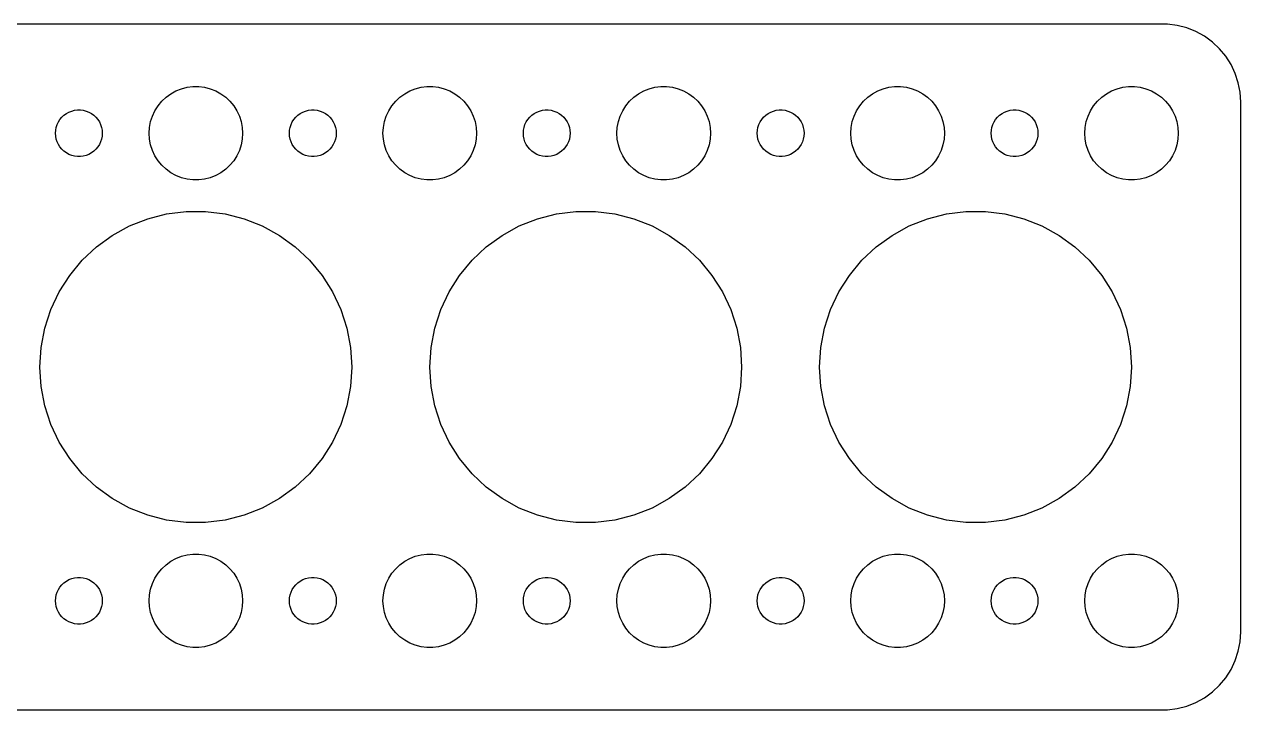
# Model space of a CAD drawing. Header units: metres. Extents: x -67 to 67, y 32 to 76.
# Drawn here: x -11 to 67, y 32 to 76 of the extents above; entities that cross this region are included whole.
import ezdxf

# ---------------------------------------------------------------- set-up
doc = ezdxf.new("R2010")
doc.units = ezdxf.units.M

msp = doc.modelspace()

# ---------------------------------------------------------------- linework, layer by layer
for p, q in [((62.3139, 75.9901), (-62.3139, 75.9901)), ((62.9369, 75.9114), (62.3139, 75.9901)), ((63.5451, 75.7553), (62.9369, 75.9114)), ((64.1289, 75.5241), (63.5451, 75.7553)), ((64.6791, 75.2216), (64.1289, 75.5241)), ((65.1871, 74.8526), (64.6791, 75.2216)), ((65.6448, 74.4227), (65.1871, 74.8526)), ((66.0451, 73.9389), (65.6448, 74.4227)), ((66.3815, 73.4088), (66.0451, 73.9389)), ((66.6489, 72.8406), (66.3815, 73.4088)), ((66.8429, 72.2434), (66.6489, 72.8406)), ((-1.27733, 71.7145), (-0.92705, 71.8532)), ((-0.92705, 71.8532), (-0.56213, 71.9469)), ((-0.56213, 71.9469), (-0.18837, 71.9941)), ((-0.18837, 71.9941), (0.18837, 71.9941)), ((0.18837, 71.9941), (0.56213, 71.9469)), ((0.56213, 71.9469), (0.92705, 71.8532)), ((0.92705, 71.8532), (1.27733, 71.7145)), ((13.7227, 71.7145), (14.0729, 71.8532)), ((14.0729, 71.8532), (14.4379, 71.9469)), ((14.4379, 71.9469), (14.8116, 71.9941)), ((14.8116, 71.9941), (15.1884, 71.9941)), ((15.1884, 71.9941), (15.5621, 71.9469)), ((15.5621, 71.9469), (15.927, 71.8532)), ((15.927, 71.8532), (16.2773, 71.7145)), ((28.7227, 71.7145), (29.0729, 71.8532)), ((29.0729, 71.8532), (29.4379, 71.9469)), ((29.4379, 71.9469), (29.8116, 71.9941)), ((29.8116, 71.9941), (30.1884, 71.9941)), ((30.1884, 71.9941), (30.5621, 71.9469)), ((30.5621, 71.9469), (30.927, 71.8532)), ((30.927, 71.8532), (31.2773, 71.7145)), ((43.7227, 71.7145), (44.0729, 71.8532)), ((44.0729, 71.8532), (44.4379, 71.9469)), ((44.4379, 71.9469), (44.8116, 71.9941)), ((44.8116, 71.9941), (45.1884, 71.9941)), ((45.1884, 71.9941), (45.5621, 71.9469)), ((45.5621, 71.9469), (45.927, 71.8532)), ((45.927, 71.8532), (46.2773, 71.7145)), ((58.7227, 71.7145), (59.0729, 71.8532)), ((59.0729, 71.8532), (59.4379, 71.9469)), ((59.4379, 71.9469), (59.8116, 71.9941)), ((59.8116, 71.9941), (60.1884, 71.9941)), ((60.1884, 71.9941), (60.5621, 71.9469)), ((60.5621, 71.9469), (60.927, 71.8532)), ((60.927, 71.8532), (61.2773, 71.7145)), ((66.9606, 71.6267), (66.8429, 72.2434)), ((-2.42705, 70.7634), (-2.1869, 71.0536)), ((-2.1869, 71.0536), (-1.91226, 71.3115)), ((-1.91226, 71.3115), (-1.60747, 71.533)), ((-1.60747, 71.533), (-1.27733, 71.7145)), ((1.27733, 71.7145), (1.60747, 71.533)), ((1.60747, 71.533), (1.91226, 71.3115)), ((1.91226, 71.3115), (2.1869, 71.0536)), ((2.1869, 71.0536), (2.42705, 70.7634)), ((12.5729, 70.7634), (12.8131, 71.0536)), ((12.8131, 71.0536), (13.0877, 71.3115)), ((13.0877, 71.3115), (13.3925, 71.533)), ((13.3925, 71.533), (13.7227, 71.7145)), ((16.2773, 71.7145), (16.6075, 71.533)), ((16.6075, 71.533), (16.9123, 71.3115)), ((16.9123, 71.3115), (17.1869, 71.0536)), ((17.1869, 71.0536), (17.427, 70.7634)), ((27.5729, 70.7634), (27.8131, 71.0536)), ((27.8131, 71.0536), (28.0877, 71.3115)), ((28.0877, 71.3115), (28.3925, 71.533)), ((28.3925, 71.533), (28.7227, 71.7145)), ((31.2773, 71.7145), (31.6075, 71.533)), ((31.6075, 71.533), (31.9123, 71.3115)), ((31.9123, 71.3115), (32.1869, 71.0536)), ((32.1869, 71.0536), (32.427, 70.7634)), ((42.5729, 70.7634), (42.8131, 71.0536)), ((42.8131, 71.0536), (43.0877, 71.3115)), ((43.0877, 71.3115), (43.3925, 71.533)), ((43.3925, 71.533), (43.7227, 71.7145)), ((46.2773, 71.7145), (46.6075, 71.533)), ((46.6075, 71.533), (46.9123, 71.3115)), ((46.9123, 71.3115), (47.1869, 71.0536)), ((47.1869, 71.0536), (47.427, 70.7634)), ((57.5729, 70.7634), (57.8131, 71.0536)), ((57.8131, 71.0536), (58.0877, 71.3115)), ((58.0877, 71.3115), (58.3925, 71.533)), ((58.3925, 71.533), (58.7227, 71.7145)), ((61.2773, 71.7145), (61.6075, 71.533)), ((61.6075, 71.533), (61.9123, 71.3115)), ((61.9123, 71.3115), (62.1869, 71.0536)), ((62.1869, 71.0536), (62.427, 70.7634)), ((67, 71), (66.9606, 71.6267)), ((67, 37), (67, 71)), ((-8.45613, 70.1558), (-8.30373, 70.2665)), ((-8.30373, 70.2665), (-8.13866, 70.3572)), ((-8.13866, 70.3572), (-7.96352, 70.4266)), ((-7.96352, 70.4266), (-7.78107, 70.4734)), ((-7.78107, 70.4734), (-7.59418, 70.497)), ((-7.59418, 70.497), (-7.40581, 70.497)), ((-7.40581, 70.497), (-7.21892, 70.4734)), ((-7.21892, 70.4734), (-7.03647, 70.4266)), ((-7.03647, 70.4266), (-6.86133, 70.3572)), ((-6.86133, 70.3572), (-6.69626, 70.2665)), ((-6.69626, 70.2665), (-6.54385, 70.1558)), ((-2.78932, 70.1044), (-2.62891, 70.4453)), ((-2.62891, 70.4453), (-2.42705, 70.7634)), ((2.42705, 70.7634), (2.62891, 70.4453)), ((2.62891, 70.4453), (2.78932, 70.1044)), ((6.54385, 70.1558), (6.69626, 70.2665)), ((6.69626, 70.2665), (6.86133, 70.3572)), ((6.86133, 70.3572), (7.03647, 70.4266)), ((7.03647, 70.4266), (7.21892, 70.4734)), ((7.21892, 70.4734), (7.40581, 70.497)), ((7.40581, 70.497), (7.59418, 70.497)), ((7.59418, 70.497), (7.78107, 70.4734)), ((7.78107, 70.4734), (7.96352, 70.4266)), ((7.96352, 70.4266), (8.13866, 70.3572)), ((8.13866, 70.3572), (8.30373, 70.2665)), ((8.30373, 70.2665), (8.45613, 70.1558)), ((12.2107, 70.1044), (12.3711, 70.4453)), ((12.3711, 70.4453), (12.5729, 70.7634)), ((17.427, 70.7634), (17.6289, 70.4453)), ((17.6289, 70.4453), (17.7893, 70.1044)), ((21.5439, 70.1558), (21.6963, 70.2665)), ((21.6963, 70.2665), (21.8613, 70.3572)), ((21.8613, 70.3572), (22.0365, 70.4266)), ((22.0365, 70.4266), (22.2189, 70.4734)), ((22.2189, 70.4734), (22.4058, 70.497)), ((22.4058, 70.497), (22.5942, 70.497)), ((22.5942, 70.497), (22.7811, 70.4734)), ((22.7811, 70.4734), (22.9635, 70.4266)), ((22.9635, 70.4266), (23.1387, 70.3572)), ((23.1387, 70.3572), (23.3037, 70.2665)), ((23.3037, 70.2665), (23.4561, 70.1558)), ((27.2107, 70.1044), (27.3711, 70.4453)), ((27.3711, 70.4453), (27.5729, 70.7634)), ((32.427, 70.7634), (32.6289, 70.4453)), ((32.6289, 70.4453), (32.7893, 70.1044)), ((36.5439, 70.1558), (36.6963, 70.2665)), ((36.6963, 70.2665), (36.8613, 70.3572)), ((36.8613, 70.3572), (37.0365, 70.4266)), ((37.0365, 70.4266), (37.2189, 70.4734)), ((37.2189, 70.4734), (37.4058, 70.497)), ((37.4058, 70.497), (37.5942, 70.497)), ((37.5942, 70.497), (37.7811, 70.4734)), ((37.7811, 70.4734), (37.9635, 70.4266)), ((37.9635, 70.4266), (38.1387, 70.3572)), ((38.1387, 70.3572), (38.3037, 70.2665)), ((38.3037, 70.2665), (38.4561, 70.1558)), ((42.2107, 70.1044), (42.3711, 70.4453)), ((42.3711, 70.4453), (42.5729, 70.7634)), ((47.427, 70.7634), (47.6289, 70.4453)), ((47.6289, 70.4453), (47.7893, 70.1044)), ((51.5439, 70.1558), (51.6963, 70.2665)), ((51.6963, 70.2665), (51.8613, 70.3572)), ((51.8613, 70.3572), (52.0365, 70.4266)), ((52.0365, 70.4266), (52.2189, 70.4734)), ((52.2189, 70.4734), (52.4058, 70.497)), ((52.4058, 70.497), (52.5942, 70.497)), ((52.5942, 70.497), (52.7811, 70.4734)), ((52.7811, 70.4734), (52.9635, 70.4266)), ((52.9635, 70.4266), (53.1387, 70.3572)), ((53.1387, 70.3572), (53.3037, 70.2665)), ((53.3037, 70.2665), (53.4561, 70.1558)), ((57.2107, 70.1044), (57.3711, 70.4453)), ((57.3711, 70.4453), (57.5729, 70.7634)), ((62.427, 70.7634), (62.6289, 70.4453)), ((62.6289, 70.4453), (62.7893, 70.1044)), ((-8.95287, 69.373), (-8.89465, 69.5522)), ((-8.89465, 69.5522), (-8.81445, 69.7226)), ((-8.81445, 69.7226), (-8.71352, 69.8817)), ((-8.71352, 69.8817), (-8.59344, 70.0268)), ((-8.59344, 70.0268), (-8.45613, 70.1558)), ((-6.54385, 70.1558), (-6.40654, 70.0268)), ((-6.40654, 70.0268), (-6.28647, 69.8817)), ((-6.28647, 69.8817), (-6.18553, 69.7226)), ((-6.18553, 69.7226), (-6.10533, 69.5522)), ((-6.10533, 69.5522), (-6.04712, 69.373)), ((-2.97633, 69.376), (-2.90575, 69.7461)), ((-2.90575, 69.7461), (-2.78932, 70.1044)), ((2.78932, 70.1044), (2.90575, 69.7461)), ((2.90575, 69.7461), (2.97633, 69.376)), ((6.04712, 69.373), (6.10533, 69.5522)), ((6.10533, 69.5522), (6.18553, 69.7226)), ((6.18553, 69.7226), (6.28647, 69.8817)), ((6.28647, 69.8817), (6.40654, 70.0268)), ((6.40654, 70.0268), (6.54385, 70.1558)), ((8.45613, 70.1558), (8.59344, 70.0268)), ((8.59344, 70.0268), (8.71352, 69.8817)), ((8.71352, 69.8817), (8.81445, 69.7226)), ((8.81445, 69.7226), (8.89465, 69.5522)), ((8.89465, 69.5522), (8.95287, 69.373)), ((12.0237, 69.376), (12.0942, 69.7461)), ((12.0942, 69.7461), (12.2107, 70.1044)), ((17.7893, 70.1044), (17.9057, 69.7461)), ((17.9057, 69.7461), (17.9763, 69.376)), ((21.0471, 69.373), (21.1053, 69.5522)), ((21.1053, 69.5522), (21.1855, 69.7226)), ((21.1855, 69.7226), (21.2865, 69.8817)), ((21.2865, 69.8817), (21.4065, 70.0268)), ((21.4065, 70.0268), (21.5439, 70.1558)), ((23.4561, 70.1558), (23.5934, 70.0268)), ((23.5934, 70.0268), (23.7135, 69.8817)), ((23.7135, 69.8817), (23.8145, 69.7226)), ((23.8145, 69.7226), (23.8947, 69.5522)), ((23.8947, 69.5522), (23.9529, 69.373)), ((27.0237, 69.376), (27.0942, 69.7461)), ((27.0942, 69.7461), (27.2107, 70.1044)), ((32.7893, 70.1044), (32.9057, 69.7461)), ((32.9057, 69.7461), (32.9763, 69.376)), ((36.0471, 69.373), (36.1053, 69.5522)), ((36.1053, 69.5522), (36.1855, 69.7226)), ((36.1855, 69.7226), (36.2865, 69.8817)), ((36.2865, 69.8817), (36.4065, 70.0268)), ((36.4065, 70.0268), (36.5439, 70.1558)), ((38.4561, 70.1558), (38.5934, 70.0268)), ((38.5934, 70.0268), (38.7135, 69.8817)), ((38.7135, 69.8817), (38.8145, 69.7226)), ((38.8145, 69.7226), (38.8947, 69.5522)), ((38.8947, 69.5522), (38.9529, 69.373)), ((42.0237, 69.376), (42.0942, 69.7461)), ((42.0942, 69.7461), (42.2107, 70.1044)), ((47.7893, 70.1044), (47.9057, 69.7461)), ((47.9057, 69.7461), (47.9763, 69.376)), ((51.0471, 69.373), (51.1053, 69.5522)), ((51.1053, 69.5522), (51.1855, 69.7226)), ((51.1855, 69.7226), (51.2865, 69.8817)), ((51.2865, 69.8817), (51.4065, 70.0268)), ((51.4065, 70.0268), (51.5439, 70.1558)), ((53.4561, 70.1558), (53.5934, 70.0268)), ((53.5934, 70.0268), (53.7135, 69.8817)), ((53.7135, 69.8817), (53.8145, 69.7226)), ((53.8145, 69.7226), (53.8947, 69.5522)), ((53.8947, 69.5522), (53.9529, 69.373)), ((57.0237, 69.376), (57.0942, 69.7461)), ((57.0942, 69.7461), (57.2107, 70.1044)), ((62.7893, 70.1044), (62.9057, 69.7461)), ((62.9057, 69.7461), (62.9763, 69.376)), ((-9, 69), (-8.98816, 69.188)), ((-8.98816, 68.812), (-9, 69)), ((-8.98816, 69.188), (-8.95287, 69.373)), ((-8.95287, 68.627), (-8.98816, 68.812)), ((-6.04712, 69.373), (-6.01183, 69.188)), ((-6.01183, 68.812), (-6.04712, 68.627)), ((-6.01183, 69.188), (-6, 69)), ((-6, 69), (-6.01183, 68.812)), ((-3, 69), (-2.97633, 69.376)), ((-2.97633, 68.624), (-3, 69)), ((2.97633, 69.376), (3, 69)), ((3, 69), (2.97633, 68.624)), ((6, 69), (6.01183, 69.188)), ((6.01183, 68.812), (6, 69)), ((6.01183, 69.188), (6.04712, 69.373)), ((6.04712, 68.627), (6.01183, 68.812)), ((8.95287, 69.373), (8.98816, 69.188)), ((8.98816, 68.812), (8.95287, 68.627)), ((8.98816, 69.188), (9, 69)), ((9, 69), (8.98816, 68.812)), ((12, 69), (12.0237, 69.376)), ((12.0237, 68.624), (12, 69)), ((17.9763, 69.376), (18, 69)), ((18, 69), (17.9763, 68.624)), ((21, 69), (21.0118, 69.188)), ((21.0118, 68.812), (21, 69)), ((21.0118, 69.188), (21.0471, 69.373)), ((21.0471, 68.627), (21.0118, 68.812)), ((23.9529, 69.373), (23.9882, 69.188)), ((23.9882, 68.812), (23.9529, 68.627)), ((23.9882, 69.188), (24, 69)), ((24, 69), (23.9882, 68.812)), ((27, 69), (27.0237, 69.376)), ((27.0237, 68.624), (27, 69)), ((32.9763, 69.376), (33, 69)), ((33, 69), (32.9763, 68.624)), ((36, 69), (36.0118, 69.188)), ((36.0118, 68.812), (36, 69)), ((36.0118, 69.188), (36.0471, 69.373)), ((36.0471, 68.627), (36.0118, 68.812)), ((38.9529, 69.373), (38.9882, 69.188)), ((38.9882, 68.812), (38.9529, 68.627)), ((38.9882, 69.188), (39, 69)), ((39, 69), (38.9882, 68.812)), ((42, 69), (42.0237, 69.376)), ((42.0237, 68.624), (42, 69)), ((47.9763, 69.376), (48, 69)), ((48, 69), (47.9763, 68.624)), ((51, 69), (51.0118, 69.188)), ((51.0118, 68.812), (51, 69)), ((51.0118, 69.188), (51.0471, 69.373)), ((51.0471, 68.627), (51.0118, 68.812)), ((53.9529, 69.373), (53.9882, 69.188)), ((53.9882, 68.812), (53.9529, 68.627)), ((53.9882, 69.188), (54, 69)), ((54, 69), (53.9882, 68.812)), ((57, 69), (57.0237, 69.376)), ((57.0237, 68.624), (57, 69)), ((62.9763, 69.376), (63, 69)), ((63, 69), (62.9763, 68.624)), ((-8.89465, 68.4478), (-8.95287, 68.627)), ((-8.81445, 68.2774), (-8.89465, 68.4478)), ((-8.71352, 68.1183), (-8.81445, 68.2774)), ((-8.59344, 67.9732), (-8.71352, 68.1183)), ((-8.45613, 67.8442), (-8.59344, 67.9732)), ((-6.40654, 67.9732), (-6.54385, 67.8442)), ((-6.28647, 68.1183), (-6.40654, 67.9732)), ((-6.18553, 68.2774), (-6.28647, 68.1183)), ((-6.10533, 68.4478), (-6.18553, 68.2774)), ((-6.04712, 68.627), (-6.10533, 68.4478)), ((-2.90575, 68.2539), (-2.97633, 68.624)), ((-2.78932, 67.8956), (-2.90575, 68.2539)), ((-2.62891, 67.5547), (-2.78932, 67.8956)), ((2.78932, 67.8956), (2.62891, 67.5547)), ((2.90575, 68.2539), (2.78932, 67.8956)), ((2.97633, 68.624), (2.90575, 68.2539)), ((6.10533, 68.4478), (6.04712, 68.627)), ((6.18553, 68.2774), (6.10533, 68.4478)), ((6.28647, 68.1183), (6.18553, 68.2774)), ((6.40654, 67.9732), (6.28647, 68.1183)), ((6.54385, 67.8442), (6.40654, 67.9732)), ((8.59344, 67.9732), (8.45613, 67.8442)), ((8.71352, 68.1183), (8.59344, 67.9732)), ((8.81445, 68.2774), (8.71352, 68.1183)), ((8.89465, 68.4478), (8.81445, 68.2774)), ((8.95287, 68.627), (8.89465, 68.4478)), ((12.0942, 68.2539), (12.0237, 68.624)), ((12.2107, 67.8956), (12.0942, 68.2539)), ((12.3711, 67.5547), (12.2107, 67.8956)), ((17.7893, 67.8956), (17.6289, 67.5547)), ((17.9057, 68.2539), (17.7893, 67.8956)), ((17.9763, 68.624), (17.9057, 68.2539)), ((21.1053, 68.4478), (21.0471, 68.627)), ((21.1855, 68.2774), (21.1053, 68.4478)), ((21.2865, 68.1183), (21.1855, 68.2774)), ((21.4065, 67.9732), (21.2865, 68.1183)), ((21.5439, 67.8442), (21.4065, 67.9732)), ((23.5934, 67.9732), (23.4561, 67.8442)), ((23.7135, 68.1183), (23.5934, 67.9732)), ((23.8145, 68.2774), (23.7135, 68.1183)), ((23.8947, 68.4478), (23.8145, 68.2774)), ((23.9529, 68.627), (23.8947, 68.4478)), ((27.0942, 68.2539), (27.0237, 68.624)), ((27.2107, 67.8956), (27.0942, 68.2539)), ((27.3711, 67.5547), (27.2107, 67.8956)), ((32.7893, 67.8956), (32.6289, 67.5547)), ((32.9057, 68.2539), (32.7893, 67.8956)), ((32.9763, 68.624), (32.9057, 68.2539)), ((36.1053, 68.4478), (36.0471, 68.627)), ((36.1855, 68.2774), (36.1053, 68.4478)), ((36.2865, 68.1183), (36.1855, 68.2774)), ((36.4065, 67.9732), (36.2865, 68.1183)), ((36.5439, 67.8442), (36.4065, 67.9732)), ((38.5934, 67.9732), (38.4561, 67.8442)), ((38.7135, 68.1183), (38.5934, 67.9732)), ((38.8145, 68.2774), (38.7135, 68.1183)), ((38.8947, 68.4478), (38.8145, 68.2774)), ((38.9529, 68.627), (38.8947, 68.4478)), ((42.0942, 68.2539), (42.0237, 68.624)), ((42.2107, 67.8956), (42.0942, 68.2539)), ((42.3711, 67.5547), (42.2107, 67.8956)), ((47.7893, 67.8956), (47.6289, 67.5547)), ((47.9057, 68.2539), (47.7893, 67.8956)), ((47.9763, 68.624), (47.9057, 68.2539)), ((51.1053, 68.4478), (51.0471, 68.627)), ((51.1855, 68.2774), (51.1053, 68.4478)), ((51.2865, 68.1183), (51.1855, 68.2774)), ((51.4065, 67.9732), (51.2865, 68.1183)), ((51.5439, 67.8442), (51.4065, 67.9732)), ((53.5934, 67.9732), (53.4561, 67.8442)), ((53.7135, 68.1183), (53.5934, 67.9732)), ((53.8145, 68.2774), (53.7135, 68.1183)), ((53.8947, 68.4478), (53.8145, 68.2774)), ((53.9529, 68.627), (53.8947, 68.4478)), ((57.0942, 68.2539), (57.0237, 68.624)), ((57.2107, 67.8956), (57.0942, 68.2539)), ((57.3711, 67.5547), (57.2107, 67.8956)), ((62.7893, 67.8956), (62.6289, 67.5547)), ((62.9057, 68.2539), (62.7893, 67.8956)), ((62.9763, 68.624), (62.9057, 68.2539)), ((-8.30373, 67.7335), (-8.45613, 67.8442)), ((-8.13866, 67.6427), (-8.30373, 67.7335)), ((-7.96352, 67.5734), (-8.13866, 67.6427)), ((-7.78107, 67.5266), (-7.96352, 67.5734)), ((-7.59418, 67.5029), (-7.78107, 67.5266)), ((-7.40581, 67.5029), (-7.59418, 67.5029)), ((-7.21892, 67.5266), (-7.40581, 67.5029)), ((-7.03647, 67.5734), (-7.21892, 67.5266)), ((-6.86133, 67.6427), (-7.03647, 67.5734)), ((-6.69626, 67.7335), (-6.86133, 67.6427)), ((-6.54385, 67.8442), (-6.69626, 67.7335)), ((-2.42705, 67.2366), (-2.62891, 67.5547)), ((-2.1869, 66.9464), (-2.42705, 67.2366)), ((2.42705, 67.2366), (2.1869, 66.9464)), ((2.62891, 67.5547), (2.42705, 67.2366)), ((6.69626, 67.7335), (6.54385, 67.8442)), ((6.86133, 67.6427), (6.69626, 67.7335)), ((7.03647, 67.5734), (6.86133, 67.6427)), ((7.21892, 67.5266), (7.03647, 67.5734)), ((7.40581, 67.5029), (7.21892, 67.5266)), ((7.59418, 67.5029), (7.40581, 67.5029)), ((7.78107, 67.5266), (7.59418, 67.5029)), ((7.96352, 67.5734), (7.78107, 67.5266)), ((8.13866, 67.6427), (7.96352, 67.5734)), ((8.30373, 67.7335), (8.13866, 67.6427)), ((8.45613, 67.8442), (8.30373, 67.7335)), ((12.5729, 67.2366), (12.3711, 67.5547)), ((12.8131, 66.9464), (12.5729, 67.2366)), ((17.427, 67.2366), (17.1869, 66.9464)), ((17.6289, 67.5547), (17.427, 67.2366)), ((21.6963, 67.7335), (21.5439, 67.8442)), ((21.8613, 67.6427), (21.6963, 67.7335)), ((22.0365, 67.5734), (21.8613, 67.6427)), ((22.2189, 67.5266), (22.0365, 67.5734)), ((22.4058, 67.5029), (22.2189, 67.5266)), ((22.5942, 67.5029), (22.4058, 67.5029)), ((22.7811, 67.5266), (22.5942, 67.5029)), ((22.9635, 67.5734), (22.7811, 67.5266)), ((23.1387, 67.6427), (22.9635, 67.5734)), ((23.3037, 67.7335), (23.1387, 67.6427)), ((23.4561, 67.8442), (23.3037, 67.7335)), ((27.5729, 67.2366), (27.3711, 67.5547)), ((27.8131, 66.9464), (27.5729, 67.2366)), ((32.427, 67.2366), (32.1869, 66.9464)), ((32.6289, 67.5547), (32.427, 67.2366)), ((36.6963, 67.7335), (36.5439, 67.8442)), ((36.8613, 67.6427), (36.6963, 67.7335)), ((37.0365, 67.5734), (36.8613, 67.6427)), ((37.2189, 67.5266), (37.0365, 67.5734)), ((37.4058, 67.5029), (37.2189, 67.5266)), ((37.5942, 67.5029), (37.4058, 67.5029)), ((37.7811, 67.5266), (37.5942, 67.5029)), ((37.9635, 67.5734), (37.7811, 67.5266)), ((38.1387, 67.6427), (37.9635, 67.5734)), ((38.3037, 67.7335), (38.1387, 67.6427)), ((38.4561, 67.8442), (38.3037, 67.7335)), ((42.5729, 67.2366), (42.3711, 67.5547)), ((42.8131, 66.9464), (42.5729, 67.2366)), ((47.427, 67.2366), (47.1869, 66.9464)), ((47.6289, 67.5547), (47.427, 67.2366)), ((51.6963, 67.7335), (51.5439, 67.8442)), ((51.8613, 67.6427), (51.6963, 67.7335)), ((52.0365, 67.5734), (51.8613, 67.6427)), ((52.2189, 67.5266), (52.0365, 67.5734)), ((52.4058, 67.5029), (52.2189, 67.5266)), ((52.5942, 67.5029), (52.4058, 67.5029)), ((52.7811, 67.5266), (52.5942, 67.5029)), ((52.9635, 67.5734), (52.7811, 67.5266)), ((53.1387, 67.6427), (52.9635, 67.5734)), ((53.3037, 67.7335), (53.1387, 67.6427)), ((53.4561, 67.8442), (53.3037, 67.7335)), ((57.5729, 67.2366), (57.3711, 67.5547)), ((57.8131, 66.9464), (57.5729, 67.2366)), ((62.427, 67.2366), (62.1869, 66.9464)), ((62.6289, 67.5547), (62.427, 67.2366)), ((-1.91226, 66.6884), (-2.1869, 66.9464)), ((-1.60747, 66.467), (-1.91226, 66.6884)), ((-1.27733, 66.2855), (-1.60747, 66.467)), ((1.60747, 66.467), (1.27733, 66.2855)), ((1.91226, 66.6884), (1.60747, 66.467)), ((2.1869, 66.9464), (1.91226, 66.6884)), ((13.0877, 66.6884), (12.8131, 66.9464)), ((13.3925, 66.467), (13.0877, 66.6884)), ((13.7227, 66.2855), (13.3925, 66.467)), ((16.6075, 66.467), (16.2773, 66.2855)), ((16.9123, 66.6884), (16.6075, 66.467)), ((17.1869, 66.9464), (16.9123, 66.6884)), ((28.0877, 66.6884), (27.8131, 66.9464)), ((28.3925, 66.467), (28.0877, 66.6884)), ((28.7227, 66.2855), (28.3925, 66.467)), ((31.6075, 66.467), (31.2773, 66.2855)), ((31.9123, 66.6884), (31.6075, 66.467)), ((32.1869, 66.9464), (31.9123, 66.6884)), ((43.0877, 66.6884), (42.8131, 66.9464)), ((43.3925, 66.467), (43.0877, 66.6884)), ((43.7227, 66.2855), (43.3925, 66.467)), ((46.6075, 66.467), (46.2773, 66.2855)), ((46.9123, 66.6884), (46.6075, 66.467)), ((47.1869, 66.9464), (46.9123, 66.6884)), ((58.0877, 66.6884), (57.8131, 66.9464)), ((58.3925, 66.467), (58.0877, 66.6884)), ((58.7227, 66.2855), (58.3925, 66.467)), ((61.6075, 66.467), (61.2773, 66.2855)), ((61.9123, 66.6884), (61.6075, 66.467)), ((62.1869, 66.9464), (61.9123, 66.6884)), ((-0.92705, 66.1468), (-1.27733, 66.2855)), ((-0.56213, 66.0531), (-0.92705, 66.1468)), ((-0.18837, 66.0059), (-0.56213, 66.0531)), ((0.18837, 66.0059), (-0.18837, 66.0059)), ((0.56213, 66.0531), (0.18837, 66.0059)), ((0.92705, 66.1468), (0.56213, 66.0531)), ((1.27733, 66.2855), (0.92705, 66.1468)), ((14.0729, 66.1468), (13.7227, 66.2855)), ((14.4379, 66.0531), (14.0729, 66.1468)), ((14.8116, 66.0059), (14.4379, 66.0531)), ((15.1884, 66.0059), (14.8116, 66.0059)), ((15.5621, 66.0531), (15.1884, 66.0059)), ((15.927, 66.1468), (15.5621, 66.0531)), ((16.2773, 66.2855), (15.927, 66.1468)), ((29.0729, 66.1468), (28.7227, 66.2855)), ((29.4379, 66.0531), (29.0729, 66.1468)), ((29.8116, 66.0059), (29.4379, 66.0531)), ((30.1884, 66.0059), (29.8116, 66.0059)), ((30.5621, 66.0531), (30.1884, 66.0059)), ((30.927, 66.1468), (30.5621, 66.0531)), ((31.2773, 66.2855), (30.927, 66.1468)), ((44.0729, 66.1468), (43.7227, 66.2855)), ((44.4379, 66.0531), (44.0729, 66.1468)), ((44.8116, 66.0059), (44.4379, 66.0531)), ((45.1884, 66.0059), (44.8116, 66.0059)), ((45.5621, 66.0531), (45.1884, 66.0059)), ((45.927, 66.1468), (45.5621, 66.0531)), ((46.2773, 66.2855), (45.927, 66.1468)), ((59.0729, 66.1468), (58.7227, 66.2855)), ((59.4379, 66.0531), (59.0729, 66.1468)), ((59.8116, 66.0059), (59.4379, 66.0531)), ((60.1884, 66.0059), (59.8116, 66.0059)), ((60.5621, 66.0531), (60.1884, 66.0059)), ((60.927, 66.1468), (60.5621, 66.0531)), ((61.2773, 66.2855), (60.927, 66.1468)), ((-1.87381, 63.8229), (-0.6279, 63.9803)), ((-0.6279, 63.9803), (0.6279, 63.9803)), ((0.6279, 63.9803), (1.87381, 63.8229)), ((23.1262, 63.8229), (24.3721, 63.9803)), ((24.3721, 63.9803), (25.6279, 63.9803)), ((25.6279, 63.9803), (26.8738, 63.8229)), ((48.1262, 63.8229), (49.3721, 63.9803)), ((49.3721, 63.9803), (50.6279, 63.9803)), ((50.6279, 63.9803), (51.8738, 63.8229)), ((-4.25778, 63.0483), (-3.09016, 63.5106)), ((-3.09016, 63.5106), (-1.87381, 63.8229)), ((1.87381, 63.8229), (3.09016, 63.5106)), ((3.09016, 63.5106), (4.25778, 63.0483)), ((20.7422, 63.0483), (21.9098, 63.5106)), ((21.9098, 63.5106), (23.1262, 63.8229)), ((26.8738, 63.8229), (28.0902, 63.5106)), ((28.0902, 63.5106), (29.2578, 63.0483)), ((45.7422, 63.0483), (46.9098, 63.5106)), ((46.9098, 63.5106), (48.1262, 63.8229)), ((51.8738, 63.8229), (53.0902, 63.5106)), ((53.0902, 63.5106), (54.2578, 63.0483)), ((-6.37424, 61.7051), (-5.35826, 62.4433)), ((-5.35826, 62.4433), (-4.25778, 63.0483)), ((4.25778, 63.0483), (5.35826, 62.4433)), ((5.35826, 62.4433), (6.37424, 61.7051)), ((18.6257, 61.7051), (19.6417, 62.4433)), ((19.6417, 62.4433), (20.7422, 63.0483)), ((29.2578, 63.0483), (30.3583, 62.4433)), ((30.3583, 62.4433), (31.3742, 61.7051)), ((43.6257, 61.7051), (44.6417, 62.4433)), ((44.6417, 62.4433), (45.7422, 63.0483)), ((54.2578, 63.0483), (55.3583, 62.4433)), ((55.3583, 62.4433), (56.3742, 61.7051)), ((-7.28967, 60.8455), (-6.37424, 61.7051)), ((6.37424, 61.7051), (7.28967, 60.8455)), ((17.7103, 60.8455), (18.6257, 61.7051)), ((31.3742, 61.7051), (32.2897, 60.8455)), ((42.7103, 60.8455), (43.6257, 61.7051)), ((56.3742, 61.7051), (57.2897, 60.8455)), ((-8.09016, 59.8778), (-7.28967, 60.8455)), ((7.28967, 60.8455), (8.09016, 59.8778)), ((16.9098, 59.8778), (17.7103, 60.8455)), ((32.2897, 60.8455), (33.0902, 59.8778)), ((41.9098, 59.8778), (42.7103, 60.8455)), ((57.2897, 60.8455), (58.0902, 59.8778)), ((-8.76306, 58.8175), (-8.09016, 59.8778)), ((8.09016, 59.8778), (8.76306, 58.8175)), ((16.2369, 58.8175), (16.9098, 59.8778)), ((33.0902, 59.8778), (33.7631, 58.8175)), ((41.2369, 58.8175), (41.9098, 59.8778)), ((58.0902, 59.8778), (58.7631, 58.8175)), ((-9.29776, 57.6812), (-8.76306, 58.8175)), ((8.76306, 58.8175), (9.29776, 57.6812)), ((15.7022, 57.6812), (16.2369, 58.8175)), ((33.7631, 58.8175), (34.2978, 57.6812)), ((40.7022, 57.6812), (41.2369, 58.8175)), ((58.7631, 58.8175), (59.2978, 57.6812)), ((-9.68582, 56.4869), (-9.29776, 57.6812)), ((9.29776, 57.6812), (9.68582, 56.4869)), ((15.3142, 56.4869), (15.7022, 57.6812)), ((34.2978, 57.6812), (34.6858, 56.4869)), ((40.3142, 56.4869), (40.7022, 57.6812)), ((59.2978, 57.6812), (59.6858, 56.4869)), ((-9.92114, 55.2533), (-9.68582, 56.4869)), ((9.68582, 56.4869), (9.92114, 55.2533)), ((15.0788, 55.2533), (15.3142, 56.4869)), ((34.6858, 56.4869), (34.9211, 55.2533)), ((40.0788, 55.2533), (40.3142, 56.4869)), ((59.6858, 56.4869), (59.9211, 55.2533)), ((-10, 54), (-9.92114, 55.2533)), ((9.92114, 55.2533), (10, 54)), ((15, 54), (15.0788, 55.2533)), ((34.9211, 55.2533), (35, 54)), ((40, 54), (40.0788, 55.2533)), ((59.9211, 55.2533), (60, 54)), ((-9.92114, 52.7467), (-10, 54)), ((10, 54), (9.92114, 52.7467)), ((15.0788, 52.7467), (15, 54)), ((35, 54), (34.9211, 52.7467)), ((40.0788, 52.7467), (40, 54)), ((60, 54), (59.9211, 52.7467)), ((-9.68582, 51.5131), (-9.92114, 52.7467)), ((9.92114, 52.7467), (9.68582, 51.5131)), ((15.3142, 51.5131), (15.0788, 52.7467)), ((34.9211, 52.7467), (34.6858, 51.5131)), ((40.3142, 51.5131), (40.0788, 52.7467)), ((59.9211, 52.7467), (59.6858, 51.5131)), ((-9.29776, 50.3188), (-9.68582, 51.5131)), ((9.68582, 51.5131), (9.29776, 50.3188)), ((15.7022, 50.3188), (15.3142, 51.5131)), ((34.6858, 51.5131), (34.2978, 50.3188)), ((40.7022, 50.3188), (40.3142, 51.5131)), ((59.6858, 51.5131), (59.2978, 50.3188)), ((-8.76306, 49.1825), (-9.29776, 50.3188)), ((9.29776, 50.3188), (8.76306, 49.1825)), ((16.2369, 49.1825), (15.7022, 50.3188)), ((34.2978, 50.3188), (33.7631, 49.1825)), ((41.2369, 49.1825), (40.7022, 50.3188)), ((59.2978, 50.3188), (58.7631, 49.1825)), ((-8.09016, 48.1222), (-8.76306, 49.1825)), ((8.76306, 49.1825), (8.09016, 48.1222)), ((16.9098, 48.1222), (16.2369, 49.1825)), ((33.7631, 49.1825), (33.0902, 48.1222)), ((41.9098, 48.1222), (41.2369, 49.1825)), ((58.7631, 49.1825), (58.0902, 48.1222)), ((-7.28967, 47.1545), (-8.09016, 48.1222)), ((8.09016, 48.1222), (7.28967, 47.1545)), ((17.7103, 47.1545), (16.9098, 48.1222)), ((33.0902, 48.1222), (32.2897, 47.1545)), ((42.7103, 47.1545), (41.9098, 48.1222)), ((58.0902, 48.1222), (57.2897, 47.1545)), ((-6.37424, 46.2949), (-7.28967, 47.1545)), ((7.28967, 47.1545), (6.37424, 46.2949)), ((18.6257, 46.2949), (17.7103, 47.1545)), ((32.2897, 47.1545), (31.3742, 46.2949)), ((43.6257, 46.2949), (42.7103, 47.1545)), ((57.2897, 47.1545), (56.3742, 46.2949)), ((-5.35826, 45.5567), (-6.37424, 46.2949)), ((6.37424, 46.2949), (5.35826, 45.5567)), ((19.6417, 45.5567), (18.6257, 46.2949)), ((31.3742, 46.2949), (30.3583, 45.5567)), ((44.6417, 45.5567), (43.6257, 46.2949)), ((56.3742, 46.2949), (55.3583, 45.5567)), ((-4.25778, 44.9517), (-5.35826, 45.5567)), ((5.35826, 45.5567), (4.25778, 44.9517)), ((20.7422, 44.9517), (19.6417, 45.5567)), ((30.3583, 45.5567), (29.2578, 44.9517)), ((45.7422, 44.9517), (44.6417, 45.5567)), ((55.3583, 45.5567), (54.2578, 44.9517)), ((-3.09016, 44.4894), (-4.25778, 44.9517)), ((-1.87381, 44.1771), (-3.09016, 44.4894)), ((3.09016, 44.4894), (1.87381, 44.1771)), ((4.25778, 44.9517), (3.09016, 44.4894)), ((21.9098, 44.4894), (20.7422, 44.9517)), ((23.1262, 44.1771), (21.9098, 44.4894)), ((28.0902, 44.4894), (26.8738, 44.1771)), ((29.2578, 44.9517), (28.0902, 44.4894)), ((46.9098, 44.4894), (45.7422, 44.9517)), ((48.1262, 44.1771), (46.9098, 44.4894)), ((53.0902, 44.4894), (51.8738, 44.1771)), ((54.2578, 44.9517), (53.0902, 44.4894)), ((-0.6279, 44.0197), (-1.87381, 44.1771)), ((0.6279, 44.0197), (-0.6279, 44.0197)), ((1.87381, 44.1771), (0.6279, 44.0197)), ((24.3721, 44.0197), (23.1262, 44.1771)), ((25.6279, 44.0197), (24.3721, 44.0197)), ((26.8738, 44.1771), (25.6279, 44.0197)), ((49.3721, 44.0197), (48.1262, 44.1771)), ((50.6279, 44.0197), (49.3721, 44.0197)), ((51.8738, 44.1771), (50.6279, 44.0197)), ((-1.91226, 41.3116), (-1.60747, 41.533)), ((-1.60747, 41.533), (-1.27733, 41.7145)), ((-1.27733, 41.7145), (-0.92705, 41.8532)), ((-0.92705, 41.8532), (-0.56213, 41.9469)), ((-0.56213, 41.9469), (-0.18837, 41.9941)), ((-0.18837, 41.9941), (0.18837, 41.9941)), ((0.18837, 41.9941), (0.56213, 41.9469)), ((0.56213, 41.9469), (0.92705, 41.8532)), ((0.92705, 41.8532), (1.27733, 41.7145)), ((1.27733, 41.7145), (1.60747, 41.533)), ((1.60747, 41.533), (1.91226, 41.3116)), ((13.0877, 41.3116), (13.3925, 41.533)), ((13.3925, 41.533), (13.7227, 41.7145)), ((13.7227, 41.7145), (14.0729, 41.8532)), ((14.0729, 41.8532), (14.4379, 41.9469)), ((14.4379, 41.9469), (14.8116, 41.9941)), ((14.8116, 41.9941), (15.1884, 41.9941)), ((15.1884, 41.9941), (15.5621, 41.9469)), ((15.5621, 41.9469), (15.927, 41.8532)), ((15.927, 41.8532), (16.2773, 41.7145)), ((16.2773, 41.7145), (16.6075, 41.533)), ((16.6075, 41.533), (16.9123, 41.3116)), ((28.0877, 41.3116), (28.3925, 41.533)), ((28.3925, 41.533), (28.7227, 41.7145)), ((28.7227, 41.7145), (29.0729, 41.8532)), ((29.0729, 41.8532), (29.4379, 41.9469)), ((29.4379, 41.9469), (29.8116, 41.9941)), ((29.8116, 41.9941), (30.1884, 41.9941)), ((30.1884, 41.9941), (30.5621, 41.9469)), ((30.5621, 41.9469), (30.927, 41.8532)), ((30.927, 41.8532), (31.2773, 41.7145)), ((31.2773, 41.7145), (31.6075, 41.533)), ((31.6075, 41.533), (31.9123, 41.3116)), ((43.0877, 41.3116), (43.3925, 41.533)), ((43.3925, 41.533), (43.7227, 41.7145)), ((43.7227, 41.7145), (44.0729, 41.8532)), ((44.0729, 41.8532), (44.4379, 41.9469)), ((44.4379, 41.9469), (44.8116, 41.9941)), ((44.8116, 41.9941), (45.1884, 41.9941)), ((45.1884, 41.9941), (45.5621, 41.9469)), ((45.5621, 41.9469), (45.927, 41.8532)), ((45.927, 41.8532), (46.2773, 41.7145)), ((46.2773, 41.7145), (46.6075, 41.533)), ((46.6075, 41.533), (46.9123, 41.3116)), ((58.0877, 41.3116), (58.3925, 41.533)), ((58.3925, 41.533), (58.7227, 41.7145)), ((58.7227, 41.7145), (59.0729, 41.8532)), ((59.0729, 41.8532), (59.4379, 41.9469)), ((59.4379, 41.9469), (59.8116, 41.9941)), ((59.8116, 41.9941), (60.1884, 41.9941)), ((60.1884, 41.9941), (60.5621, 41.9469)), ((60.5621, 41.9469), (60.927, 41.8532)), ((60.927, 41.8532), (61.2773, 41.7145)), ((61.2773, 41.7145), (61.6075, 41.533)), ((61.6075, 41.533), (61.9123, 41.3116)), ((-2.62891, 40.4453), (-2.42705, 40.7634)), ((-2.42705, 40.7634), (-2.1869, 41.0536)), ((-2.1869, 41.0536), (-1.91226, 41.3116)), ((1.91226, 41.3116), (2.1869, 41.0536)), ((2.1869, 41.0536), (2.42705, 40.7634)), ((2.42705, 40.7634), (2.62891, 40.4453)), ((12.3711, 40.4453), (12.5729, 40.7634)), ((12.5729, 40.7634), (12.8131, 41.0536)), ((12.8131, 41.0536), (13.0877, 41.3116)), ((16.9123, 41.3116), (17.1869, 41.0536)), ((17.1869, 41.0536), (17.427, 40.7634)), ((17.427, 40.7634), (17.6289, 40.4453)), ((27.3711, 40.4453), (27.5729, 40.7634)), ((27.5729, 40.7634), (27.8131, 41.0536)), ((27.8131, 41.0536), (28.0877, 41.3116)), ((31.9123, 41.3116), (32.1869, 41.0536)), ((32.1869, 41.0536), (32.427, 40.7634)), ((32.427, 40.7634), (32.6289, 40.4453)), ((42.3711, 40.4453), (42.5729, 40.7634)), ((42.5729, 40.7634), (42.8131, 41.0536)), ((42.8131, 41.0536), (43.0877, 41.3116)), ((46.9123, 41.3116), (47.1869, 41.0536)), ((47.1869, 41.0536), (47.427, 40.7634)), ((47.427, 40.7634), (47.6289, 40.4453)), ((57.3711, 40.4453), (57.5729, 40.7634)), ((57.5729, 40.7634), (57.8131, 41.0536)), ((57.8131, 41.0536), (58.0877, 41.3116)), ((61.9123, 41.3116), (62.1869, 41.0536)), ((62.1869, 41.0536), (62.427, 40.7634)), ((62.427, 40.7634), (62.6289, 40.4453)), ((-8.81445, 39.7226), (-8.71352, 39.8817)), ((-8.71352, 39.8817), (-8.59344, 40.0268)), ((-8.59344, 40.0268), (-8.45613, 40.1558)), ((-8.45613, 40.1558), (-8.30373, 40.2665)), ((-8.30373, 40.2665), (-8.13866, 40.3573)), ((-8.13866, 40.3573), (-7.96352, 40.4266)), ((-7.96352, 40.4266), (-7.78107, 40.4734)), ((-7.78107, 40.4734), (-7.59418, 40.4971)), ((-7.59418, 40.4971), (-7.40581, 40.4971)), ((-7.40581, 40.4971), (-7.21892, 40.4734)), ((-7.21892, 40.4734), (-7.03647, 40.4266)), ((-7.03647, 40.4266), (-6.86133, 40.3573)), ((-6.86133, 40.3573), (-6.69626, 40.2665)), ((-6.69626, 40.2665), (-6.54385, 40.1558)), ((-6.54385, 40.1558), (-6.40654, 40.0268)), ((-6.40654, 40.0268), (-6.28647, 39.8817)), ((-6.28647, 39.8817), (-6.18553, 39.7226)), ((-2.90575, 39.7461), (-2.78932, 40.1044)), ((-2.78932, 40.1044), (-2.62891, 40.4453)), ((2.62891, 40.4453), (2.78932, 40.1044)), ((2.78932, 40.1044), (2.90575, 39.7461)), ((6.18553, 39.7226), (6.28647, 39.8817)), ((6.28647, 39.8817), (6.40654, 40.0268)), ((6.40654, 40.0268), (6.54385, 40.1558)), ((6.54385, 40.1558), (6.69626, 40.2665)), ((6.69626, 40.2665), (6.86133, 40.3573)), ((6.86133, 40.3573), (7.03647, 40.4266)), ((7.03647, 40.4266), (7.21892, 40.4734)), ((7.21892, 40.4734), (7.40581, 40.4971)), ((7.40581, 40.4971), (7.59418, 40.4971)), ((7.59418, 40.4971), (7.78107, 40.4734)), ((7.78107, 40.4734), (7.96352, 40.4266)), ((7.96352, 40.4266), (8.13866, 40.3573)), ((8.13866, 40.3573), (8.30373, 40.2665)), ((8.30373, 40.2665), (8.45613, 40.1558)), ((8.45613, 40.1558), (8.59344, 40.0268)), ((8.59344, 40.0268), (8.71352, 39.8817)), ((8.71352, 39.8817), (8.81445, 39.7226)), ((12.0942, 39.7461), (12.2107, 40.1044)), ((12.2107, 40.1044), (12.3711, 40.4453)), ((17.6289, 40.4453), (17.7893, 40.1044)), ((17.7893, 40.1044), (17.9057, 39.7461)), ((21.1855, 39.7226), (21.2865, 39.8817)), ((21.2865, 39.8817), (21.4065, 40.0268)), ((21.4065, 40.0268), (21.5439, 40.1558)), ((21.5439, 40.1558), (21.6963, 40.2665)), ((21.6963, 40.2665), (21.8613, 40.3573)), ((21.8613, 40.3573), (22.0365, 40.4266)), ((22.0365, 40.4266), (22.2189, 40.4734)), ((22.2189, 40.4734), (22.4058, 40.4971)), ((22.4058, 40.4971), (22.5942, 40.4971)), ((22.5942, 40.4971), (22.7811, 40.4734)), ((22.7811, 40.4734), (22.9635, 40.4266)), ((22.9635, 40.4266), (23.1387, 40.3573)), ((23.1387, 40.3573), (23.3037, 40.2665)), ((23.3037, 40.2665), (23.4561, 40.1558)), ((23.4561, 40.1558), (23.5934, 40.0268)), ((23.5934, 40.0268), (23.7135, 39.8817)), ((23.7135, 39.8817), (23.8145, 39.7226)), ((27.0942, 39.7461), (27.2107, 40.1044)), ((27.2107, 40.1044), (27.3711, 40.4453)), ((32.6289, 40.4453), (32.7893, 40.1044)), ((32.7893, 40.1044), (32.9057, 39.7461)), ((36.1855, 39.7226), (36.2865, 39.8817)), ((36.2865, 39.8817), (36.4065, 40.0268)), ((36.4065, 40.0268), (36.5439, 40.1558)), ((36.5439, 40.1558), (36.6963, 40.2665)), ((36.6963, 40.2665), (36.8613, 40.3573)), ((36.8613, 40.3573), (37.0365, 40.4266)), ((37.0365, 40.4266), (37.2189, 40.4734)), ((37.2189, 40.4734), (37.4058, 40.4971)), ((37.4058, 40.4971), (37.5942, 40.4971)), ((37.5942, 40.4971), (37.7811, 40.4734)), ((37.7811, 40.4734), (37.9635, 40.4266)), ((37.9635, 40.4266), (38.1387, 40.3573)), ((38.1387, 40.3573), (38.3037, 40.2665)), ((38.3037, 40.2665), (38.4561, 40.1558)), ((38.4561, 40.1558), (38.5934, 40.0268)), ((38.5934, 40.0268), (38.7135, 39.8817)), ((38.7135, 39.8817), (38.8145, 39.7226)), ((42.0942, 39.7461), (42.2107, 40.1044)), ((42.2107, 40.1044), (42.3711, 40.4453)), ((47.6289, 40.4453), (47.7893, 40.1044)), ((47.7893, 40.1044), (47.9057, 39.7461)), ((51.1855, 39.7226), (51.2865, 39.8817)), ((51.2865, 39.8817), (51.4065, 40.0268)), ((51.4065, 40.0268), (51.5439, 40.1558)), ((51.5439, 40.1558), (51.6963, 40.2665)), ((51.6963, 40.2665), (51.8613, 40.3573)), ((51.8613, 40.3573), (52.0365, 40.4266)), ((52.0365, 40.4266), (52.2189, 40.4734)), ((52.2189, 40.4734), (52.4058, 40.4971)), ((52.4058, 40.4971), (52.5942, 40.4971)), ((52.5942, 40.4971), (52.7811, 40.4734)), ((52.7811, 40.4734), (52.9635, 40.4266)), ((52.9635, 40.4266), (53.1387, 40.3573)), ((53.1387, 40.3573), (53.3037, 40.2665)), ((53.3037, 40.2665), (53.4561, 40.1558)), ((53.4561, 40.1558), (53.5934, 40.0268)), ((53.5934, 40.0268), (53.7135, 39.8817)), ((53.7135, 39.8817), (53.8145, 39.7226)), ((57.0942, 39.7461), (57.2107, 40.1044)), ((57.2107, 40.1044), (57.3711, 40.4453)), ((62.6289, 40.4453), (62.7893, 40.1044)), ((62.7893, 40.1044), (62.9057, 39.7461)), ((-9, 39), (-8.98816, 39.188)), ((-8.98816, 38.812), (-9, 39)), ((-8.98816, 39.188), (-8.95287, 39.373)), ((-8.95287, 39.373), (-8.89465, 39.5522)), ((-8.89465, 39.5522), (-8.81445, 39.7226)), ((-6.18553, 39.7226), (-6.10533, 39.5522)), ((-6.10533, 39.5522), (-6.04712, 39.373)), ((-6.04712, 39.373), (-6.01183, 39.188)), ((-6.01183, 39.188), (-6, 39)), ((-6, 39), (-6.01183, 38.812)), ((-3, 39), (-2.97633, 39.376)), ((-2.97633, 38.624), (-3, 39)), ((-2.97633, 39.376), (-2.90575, 39.7461)), ((2.90575, 39.7461), (2.97633, 39.376)), ((2.97633, 39.376), (3, 39)), ((3, 39), (2.97633, 38.624)), ((6, 39), (6.01183, 39.188)), ((6.01183, 38.812), (6, 39)), ((6.01183, 39.188), (6.04712, 39.373)), ((6.04712, 39.373), (6.10533, 39.5522)), ((6.10533, 39.5522), (6.18553, 39.7226)), ((8.81445, 39.7226), (8.89465, 39.5522)), ((8.89465, 39.5522), (8.95287, 39.373)), ((8.95287, 39.373), (8.98816, 39.188)), ((8.98816, 39.188), (9, 39)), ((9, 39), (8.98816, 38.812)), ((12, 39), (12.0237, 39.376)), ((12.0237, 38.624), (12, 39)), ((12.0237, 39.376), (12.0942, 39.7461)), ((17.9057, 39.7461), (17.9763, 39.376)), ((17.9763, 39.376), (18, 39)), ((18, 39), (17.9763, 38.624)), ((21, 39), (21.0118, 39.188)), ((21.0118, 38.812), (21, 39)), ((21.0118, 39.188), (21.0471, 39.373)), ((21.0471, 39.373), (21.1053, 39.5522)), ((21.1053, 39.5522), (21.1855, 39.7226)), ((23.8145, 39.7226), (23.8947, 39.5522)), ((23.8947, 39.5522), (23.9529, 39.373)), ((23.9529, 39.373), (23.9882, 39.188)), ((23.9882, 39.188), (24, 39)), ((24, 39), (23.9882, 38.812)), ((27, 39), (27.0237, 39.376)), ((27.0237, 38.624), (27, 39)), ((27.0237, 39.376), (27.0942, 39.7461)), ((32.9057, 39.7461), (32.9763, 39.376)), ((32.9763, 39.376), (33, 39)), ((33, 39), (32.9763, 38.624)), ((36, 39), (36.0118, 39.188)), ((36.0118, 38.812), (36, 39)), ((36.0118, 39.188), (36.0471, 39.373)), ((36.0471, 39.373), (36.1053, 39.5522)), ((36.1053, 39.5522), (36.1855, 39.7226)), ((38.8145, 39.7226), (38.8947, 39.5522)), ((38.8947, 39.5522), (38.9529, 39.373)), ((38.9529, 39.373), (38.9882, 39.188)), ((38.9882, 39.188), (39, 39)), ((39, 39), (38.9882, 38.812)), ((42, 39), (42.0237, 39.376)), ((42.0237, 38.624), (42, 39)), ((42.0237, 39.376), (42.0942, 39.7461)), ((47.9057, 39.7461), (47.9763, 39.376)), ((47.9763, 39.376), (48, 39)), ((48, 39), (47.9763, 38.624)), ((51, 39), (51.0118, 39.188)), ((51.0118, 38.812), (51, 39)), ((51.0118, 39.188), (51.0471, 39.373)), ((51.0471, 39.373), (51.1053, 39.5522)), ((51.1053, 39.5522), (51.1855, 39.7226)), ((53.8145, 39.7226), (53.8947, 39.5522)), ((53.8947, 39.5522), (53.9529, 39.373)), ((53.9529, 39.373), (53.9882, 39.188)), ((53.9882, 39.188), (54, 39)), ((54, 39), (53.9882, 38.812)), ((57, 39), (57.0237, 39.376)), ((57.0237, 38.624), (57, 39)), ((57.0237, 39.376), (57.0942, 39.7461)), ((62.9057, 39.7461), (62.9763, 39.376)), ((62.9763, 39.376), (63, 39)), ((63, 39), (62.9763, 38.624)), ((-8.95287, 38.627), (-8.98816, 38.812)), ((-8.89465, 38.4478), (-8.95287, 38.627)), ((-8.81445, 38.2774), (-8.89465, 38.4478)), ((-8.71352, 38.1183), (-8.81445, 38.2774)), ((-6.18553, 38.2774), (-6.28647, 38.1183)), ((-6.10533, 38.4478), (-6.18553, 38.2774)), ((-6.04712, 38.627), (-6.10533, 38.4478)), ((-6.01183, 38.812), (-6.04712, 38.627)), ((-2.90575, 38.2539), (-2.97633, 38.624)), ((-2.78932, 37.8956), (-2.90575, 38.2539)), ((2.90575, 38.2539), (2.78932, 37.8956)), ((2.97633, 38.624), (2.90575, 38.2539)), ((6.04712, 38.627), (6.01183, 38.812)), ((6.10533, 38.4478), (6.04712, 38.627)), ((6.18553, 38.2774), (6.10533, 38.4478)), ((6.28647, 38.1183), (6.18553, 38.2774)), ((8.81445, 38.2774), (8.71352, 38.1183)), ((8.89465, 38.4478), (8.81445, 38.2774)), ((8.95287, 38.627), (8.89465, 38.4478)), ((8.98816, 38.812), (8.95287, 38.627)), ((12.0942, 38.2539), (12.0237, 38.624)), ((12.2107, 37.8956), (12.0942, 38.2539)), ((17.9057, 38.2539), (17.7893, 37.8956)), ((17.9763, 38.624), (17.9057, 38.2539)), ((21.0471, 38.627), (21.0118, 38.812)), ((21.1053, 38.4478), (21.0471, 38.627)), ((21.1855, 38.2774), (21.1053, 38.4478)), ((21.2865, 38.1183), (21.1855, 38.2774)), ((23.8145, 38.2774), (23.7135, 38.1183)), ((23.8947, 38.4478), (23.8145, 38.2774)), ((23.9529, 38.627), (23.8947, 38.4478)), ((23.9882, 38.812), (23.9529, 38.627)), ((27.0942, 38.2539), (27.0237, 38.624)), ((27.2107, 37.8956), (27.0942, 38.2539)), ((32.9057, 38.2539), (32.7893, 37.8956)), ((32.9763, 38.624), (32.9057, 38.2539)), ((36.0471, 38.627), (36.0118, 38.812)), ((36.1053, 38.4478), (36.0471, 38.627)), ((36.1855, 38.2774), (36.1053, 38.4478)), ((36.2865, 38.1183), (36.1855, 38.2774)), ((38.8145, 38.2774), (38.7135, 38.1183)), ((38.8947, 38.4478), (38.8145, 38.2774)), ((38.9529, 38.627), (38.8947, 38.4478)), ((38.9882, 38.812), (38.9529, 38.627)), ((42.0942, 38.2539), (42.0237, 38.624)), ((42.2107, 37.8956), (42.0942, 38.2539)), ((47.9057, 38.2539), (47.7893, 37.8956)), ((47.9763, 38.624), (47.9057, 38.2539)), ((51.0471, 38.627), (51.0118, 38.812)), ((51.1053, 38.4478), (51.0471, 38.627)), ((51.1855, 38.2774), (51.1053, 38.4478)), ((51.2865, 38.1183), (51.1855, 38.2774)), ((53.8145, 38.2774), (53.7135, 38.1183)), ((53.8947, 38.4478), (53.8145, 38.2774)), ((53.9529, 38.627), (53.8947, 38.4478)), ((53.9882, 38.812), (53.9529, 38.627)), ((57.0942, 38.2539), (57.0237, 38.624)), ((57.2107, 37.8956), (57.0942, 38.2539)), ((62.9057, 38.2539), (62.7893, 37.8956)), ((62.9763, 38.624), (62.9057, 38.2539)), ((-8.59344, 37.9732), (-8.71352, 38.1183)), ((-8.45613, 37.8442), (-8.59344, 37.9732)), ((-8.30373, 37.7335), (-8.45613, 37.8442)), ((-8.13866, 37.6428), (-8.30373, 37.7335)), ((-7.96352, 37.5734), (-8.13866, 37.6428)), ((-7.78107, 37.5266), (-7.96352, 37.5734)), ((-7.59418, 37.503), (-7.78107, 37.5266)), ((-7.40581, 37.503), (-7.59418, 37.503)), ((-7.21892, 37.5266), (-7.40581, 37.503)), ((-7.03647, 37.5734), (-7.21892, 37.5266)), ((-6.86133, 37.6428), (-7.03647, 37.5734)), ((-6.69626, 37.7335), (-6.86133, 37.6428)), ((-6.54385, 37.8442), (-6.69626, 37.7335)), ((-6.40654, 37.9732), (-6.54385, 37.8442)), ((-6.28647, 38.1183), (-6.40654, 37.9732)), ((-2.62891, 37.5547), (-2.78932, 37.8956)), ((-2.42705, 37.2366), (-2.62891, 37.5547)), ((2.62891, 37.5547), (2.42705, 37.2366)), ((2.78932, 37.8956), (2.62891, 37.5547)), ((6.40654, 37.9732), (6.28647, 38.1183)), ((6.54385, 37.8442), (6.40654, 37.9732)), ((6.69626, 37.7335), (6.54385, 37.8442)), ((6.86133, 37.6428), (6.69626, 37.7335)), ((7.03647, 37.5734), (6.86133, 37.6428)), ((7.21892, 37.5266), (7.03647, 37.5734)), ((7.40581, 37.503), (7.21892, 37.5266)), ((7.59418, 37.503), (7.40581, 37.503)), ((7.78107, 37.5266), (7.59418, 37.503)), ((7.96352, 37.5734), (7.78107, 37.5266)), ((8.13866, 37.6428), (7.96352, 37.5734)), ((8.30373, 37.7335), (8.13866, 37.6428)), ((8.45613, 37.8442), (8.30373, 37.7335)), ((8.59344, 37.9732), (8.45613, 37.8442)), ((8.71352, 38.1183), (8.59344, 37.9732)), ((12.3711, 37.5547), (12.2107, 37.8956)), ((12.5729, 37.2366), (12.3711, 37.5547)), ((17.6289, 37.5547), (17.427, 37.2366)), ((17.7893, 37.8956), (17.6289, 37.5547)), ((21.4065, 37.9732), (21.2865, 38.1183)), ((21.5439, 37.8442), (21.4065, 37.9732)), ((21.6963, 37.7335), (21.5439, 37.8442)), ((21.8613, 37.6428), (21.6963, 37.7335)), ((22.0365, 37.5734), (21.8613, 37.6428)), ((22.2189, 37.5266), (22.0365, 37.5734)), ((22.4058, 37.503), (22.2189, 37.5266)), ((22.5942, 37.503), (22.4058, 37.503)), ((22.7811, 37.5266), (22.5942, 37.503)), ((22.9635, 37.5734), (22.7811, 37.5266)), ((23.1387, 37.6428), (22.9635, 37.5734)), ((23.3037, 37.7335), (23.1387, 37.6428)), ((23.4561, 37.8442), (23.3037, 37.7335)), ((23.5934, 37.9732), (23.4561, 37.8442)), ((23.7135, 38.1183), (23.5934, 37.9732)), ((27.3711, 37.5547), (27.2107, 37.8956)), ((27.5729, 37.2366), (27.3711, 37.5547)), ((32.6289, 37.5547), (32.427, 37.2366)), ((32.7893, 37.8956), (32.6289, 37.5547)), ((36.4065, 37.9732), (36.2865, 38.1183)), ((36.5439, 37.8442), (36.4065, 37.9732)), ((36.6963, 37.7335), (36.5439, 37.8442)), ((36.8613, 37.6428), (36.6963, 37.7335)), ((37.0365, 37.5734), (36.8613, 37.6428)), ((37.2189, 37.5266), (37.0365, 37.5734)), ((37.4058, 37.503), (37.2189, 37.5266)), ((37.5942, 37.503), (37.4058, 37.503)), ((37.7811, 37.5266), (37.5942, 37.503)), ((37.9635, 37.5734), (37.7811, 37.5266)), ((38.1387, 37.6428), (37.9635, 37.5734)), ((38.3037, 37.7335), (38.1387, 37.6428)), ((38.4561, 37.8442), (38.3037, 37.7335)), ((38.5934, 37.9732), (38.4561, 37.8442)), ((38.7135, 38.1183), (38.5934, 37.9732)), ((42.3711, 37.5547), (42.2107, 37.8956)), ((42.5729, 37.2366), (42.3711, 37.5547)), ((47.6289, 37.5547), (47.427, 37.2366)), ((47.7893, 37.8956), (47.6289, 37.5547)), ((51.4065, 37.9732), (51.2865, 38.1183)), ((51.5439, 37.8442), (51.4065, 37.9732)), ((51.6963, 37.7335), (51.5439, 37.8442)), ((51.8613, 37.6428), (51.6963, 37.7335)), ((52.0365, 37.5734), (51.8613, 37.6428)), ((52.2189, 37.5266), (52.0365, 37.5734)), ((52.4058, 37.503), (52.2189, 37.5266)), ((52.5942, 37.503), (52.4058, 37.503)), ((52.7811, 37.5266), (52.5942, 37.503)), ((52.9635, 37.5734), (52.7811, 37.5266)), ((53.1387, 37.6428), (52.9635, 37.5734)), ((53.3037, 37.7335), (53.1387, 37.6428)), ((53.4561, 37.8442), (53.3037, 37.7335)), ((53.5934, 37.9732), (53.4561, 37.8442)), ((53.7135, 38.1183), (53.5934, 37.9732)), ((57.3711, 37.5547), (57.2107, 37.8956)), ((57.5729, 37.2366), (57.3711, 37.5547)), ((62.6289, 37.5547), (62.427, 37.2366)), ((62.7893, 37.8956), (62.6289, 37.5547)), ((-2.1869, 36.9464), (-2.42705, 37.2366)), ((-1.91226, 36.6885), (-2.1869, 36.9464)), ((-1.60747, 36.467), (-1.91226, 36.6885)), ((1.91226, 36.6885), (1.60747, 36.467)), ((2.1869, 36.9464), (1.91226, 36.6885)), ((2.42705, 37.2366), (2.1869, 36.9464)), ((12.8131, 36.9464), (12.5729, 37.2366)), ((13.0877, 36.6885), (12.8131, 36.9464)), ((13.3925, 36.467), (13.0877, 36.6885)), ((16.9123, 36.6885), (16.6075, 36.467)), ((17.1869, 36.9464), (16.9123, 36.6885)), ((17.427, 37.2366), (17.1869, 36.9464)), ((27.8131, 36.9464), (27.5729, 37.2366)), ((28.0877, 36.6885), (27.8131, 36.9464)), ((28.3925, 36.467), (28.0877, 36.6885)), ((31.9123, 36.6885), (31.6075, 36.467)), ((32.1869, 36.9464), (31.9123, 36.6885)), ((32.427, 37.2366), (32.1869, 36.9464)), ((42.8131, 36.9464), (42.5729, 37.2366)), ((43.0877, 36.6885), (42.8131, 36.9464)), ((43.3925, 36.467), (43.0877, 36.6885)), ((46.9123, 36.6885), (46.6075, 36.467)), ((47.1869, 36.9464), (46.9123, 36.6885)), ((47.427, 37.2366), (47.1869, 36.9464)), ((57.8131, 36.9464), (57.5729, 37.2366)), ((58.0877, 36.6885), (57.8131, 36.9464)), ((58.3925, 36.467), (58.0877, 36.6885)), ((61.9123, 36.6885), (61.6075, 36.467)), ((62.1869, 36.9464), (61.9123, 36.6885)), ((62.427, 37.2366), (62.1869, 36.9464)), ((66.9606, 36.3733), (67, 37)), ((-1.27733, 36.2855), (-1.60747, 36.467)), ((-0.92705, 36.1468), (-1.27733, 36.2855)), ((-0.56213, 36.0531), (-0.92705, 36.1468)), ((-0.18837, 36.0059), (-0.56213, 36.0531)), ((0.18837, 36.0059), (-0.18837, 36.0059)), ((0.56213, 36.0531), (0.18837, 36.0059)), ((0.92705, 36.1468), (0.56213, 36.0531)), ((1.27733, 36.2855), (0.92705, 36.1468)), ((1.60747, 36.467), (1.27733, 36.2855)), ((13.7227, 36.2855), (13.3925, 36.467)), ((14.0729, 36.1468), (13.7227, 36.2855)), ((14.4379, 36.0531), (14.0729, 36.1468)), ((14.8116, 36.0059), (14.4379, 36.0531)), ((15.1884, 36.0059), (14.8116, 36.0059)), ((15.5621, 36.0531), (15.1884, 36.0059)), ((15.927, 36.1468), (15.5621, 36.0531)), ((16.2773, 36.2855), (15.927, 36.1468)), ((16.6075, 36.467), (16.2773, 36.2855)), ((28.7227, 36.2855), (28.3925, 36.467)), ((29.0729, 36.1468), (28.7227, 36.2855)), ((29.4379, 36.0531), (29.0729, 36.1468)), ((29.8116, 36.0059), (29.4379, 36.0531)), ((30.1884, 36.0059), (29.8116, 36.0059)), ((30.5621, 36.0531), (30.1884, 36.0059)), ((30.927, 36.1468), (30.5621, 36.0531)), ((31.2773, 36.2855), (30.927, 36.1468)), ((31.6075, 36.467), (31.2773, 36.2855)), ((43.7227, 36.2855), (43.3925, 36.467)), ((44.0729, 36.1468), (43.7227, 36.2855)), ((44.4379, 36.0531), (44.0729, 36.1468)), ((44.8116, 36.0059), (44.4379, 36.0531)), ((45.1884, 36.0059), (44.8116, 36.0059)), ((45.5621, 36.0531), (45.1884, 36.0059)), ((45.927, 36.1468), (45.5621, 36.0531)), ((46.2773, 36.2855), (45.927, 36.1468)), ((46.6075, 36.467), (46.2773, 36.2855)), ((58.7227, 36.2855), (58.3925, 36.467)), ((59.0729, 36.1468), (58.7227, 36.2855)), ((59.4379, 36.0531), (59.0729, 36.1468)), ((59.8116, 36.0059), (59.4379, 36.0531)), ((60.1884, 36.0059), (59.8116, 36.0059)), ((60.5621, 36.0531), (60.1884, 36.0059)), ((60.927, 36.1468), (60.5621, 36.0531)), ((61.2773, 36.2855), (60.927, 36.1468)), ((61.6075, 36.467), (61.2773, 36.2855)), ((66.8429, 35.7566), (66.9606, 36.3733)), ((66.3815, 34.5912), (66.6489, 35.1594)), ((66.6489, 35.1594), (66.8429, 35.7566)), ((66.0451, 34.0611), (66.3815, 34.5912)), ((65.1871, 33.1474), (65.6448, 33.5773)), ((65.6448, 33.5773), (66.0451, 34.0611)), ((64.1289, 32.4759), (64.6791, 32.7784)), ((64.6791, 32.7784), (65.1871, 33.1474)), ((-62.3139, 32.0099), (62.3139, 32.0099)), ((62.3139, 32.0099), (62.9369, 32.0886)), ((62.9369, 32.0886), (63.5451, 32.2447)), ((63.5451, 32.2447), (64.1289, 32.4759))]:
    msp.add_line(p, q)

doc.saveas('drawing.dxf')
